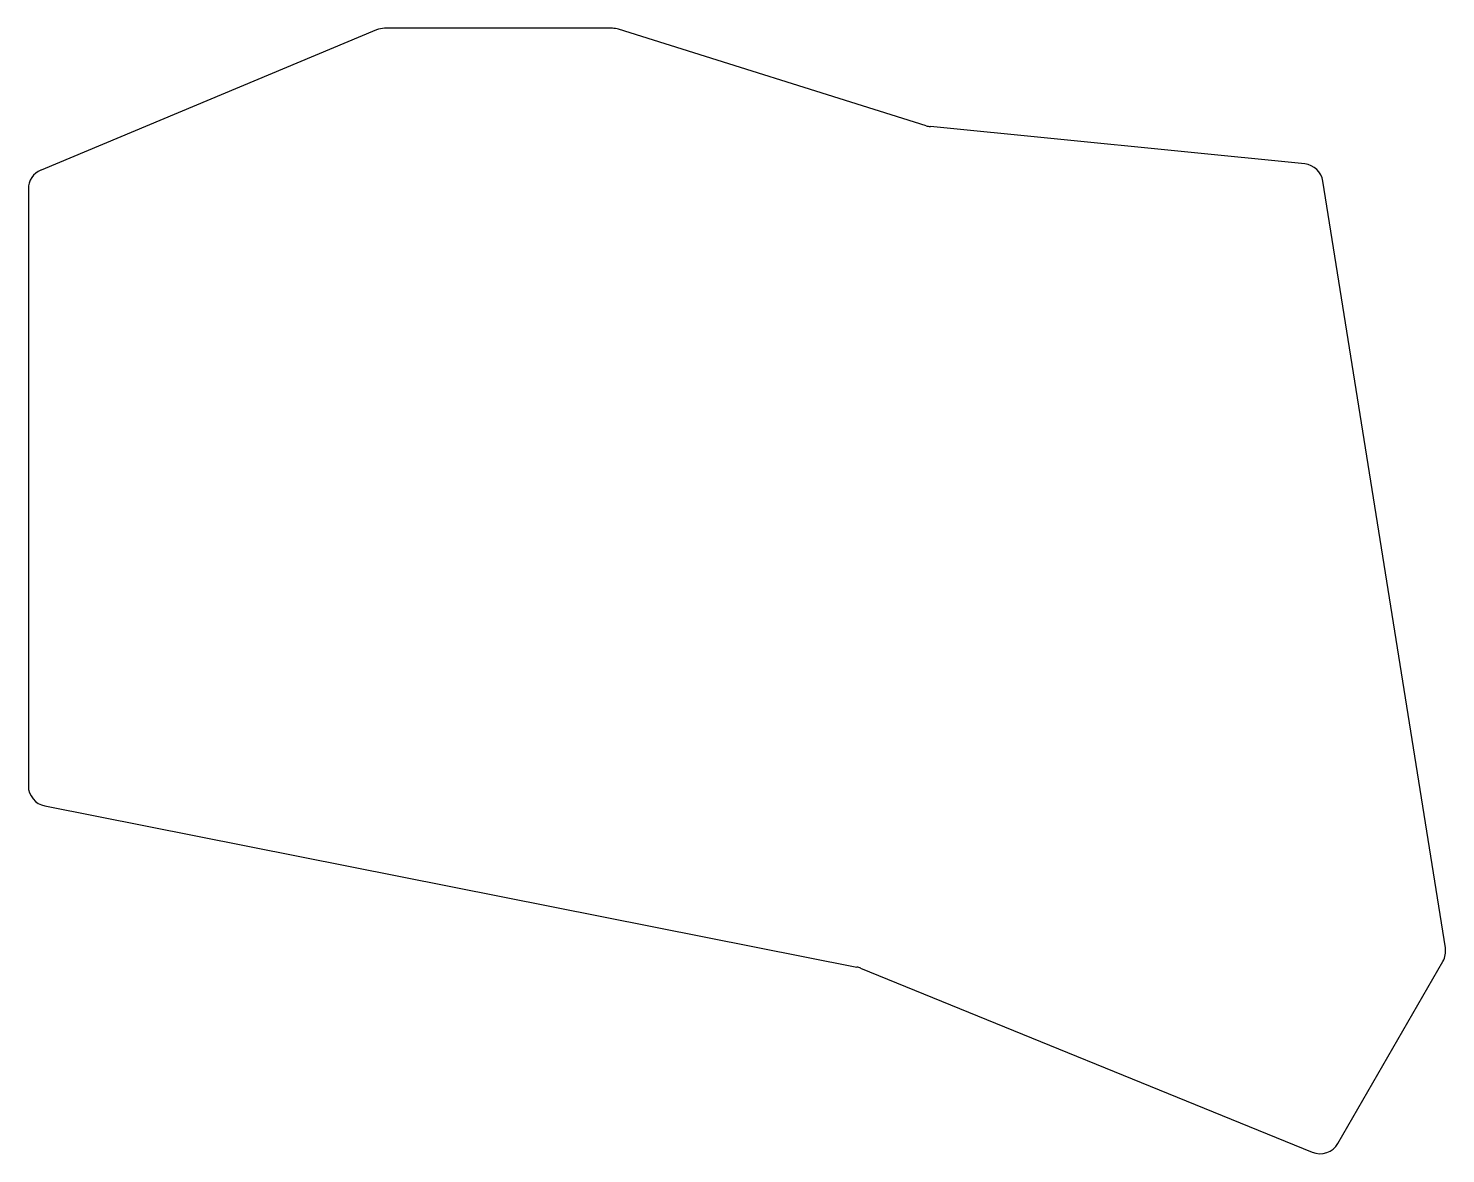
# Model space of a CAD drawing. Header units: millimetres. Extents: x 141 to 279, y -198 to -89.
import ezdxf

# ---------------------------------------------------------------- set-up
doc = ezdxf.new("R2010")
doc.units = ezdxf.units.MM

msp = doc.modelspace()

# ---------------------------------------------------------------- linework, layer by layer
for p, q in [((174.79, -88.74), (142.2, -102.36)), ((197.71, -88.58), (175.56, -88.58)), ((228.2, -98.05), (198.31, -88.67)), ((264.97, -101.76), (228.6, -98.13)), ((140.97, -104.2), (140.97, -162.19)), ((278.64, -177.95), (266.74, -103.44)), ((142.58, -164.15), (221.47, -179.81)), ((221.83, -179.92), (265.71, -197.79)), ((268.19, -196.94), (278.4, -179.26))]:
    msp.add_line(p, q)
for centre, start, end in [((175.56, -90.58), 90, 112.6793), ((197.71, -90.58), 72.5923, 90), ((228.8, -96.14), 252.5923, 264.2894), ((264.77, -103.75), 9.0708, 84.2894), ((142.97, -104.2), 112.6793, 180), ((142.97, -162.19), 180, 258.7705), ((276.66, -178.26), 330, 9.0708), ((221.08, -181.77), 67.8411, 78.7705), ((266.46, -195.94), 247.8411, 330)]:
    msp.add_arc(centre, 2, start, end)

doc.saveas('drawing.dxf')
